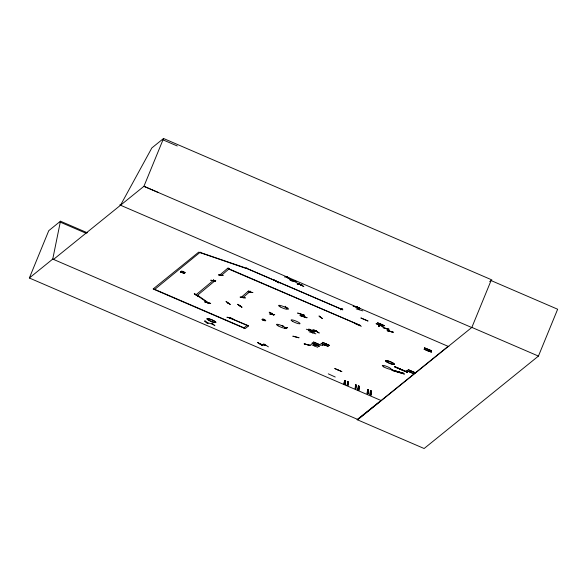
<?xml version="1.0" encoding="UTF-8"?>
<svg xmlns="http://www.w3.org/2000/svg" width="587" height="587" viewBox="0 0 587 587"><rect width="100%" height="100%" fill="white"/><g stroke="black" fill="none" stroke-linecap="round" stroke-linejoin="round"><path stroke-width="0.88" d="M321.903 345.156L324.229 344.723M323.943 344.532L321.815 345.229L322.197 345.405M211.863 323.173L214.915 325.734M212.127 323.261L211.753 323.195L214.622 325.58M322.52 318.558L318.976 315.975L322.432 318.638M273.615 315.087L269.191 312.181L273.608 315.102M248.11 291.695L252.946 292.546L248.323 291.827M269.91 313.95L274.437 314.647M274.533 314.639L269.815 313.957L274.745 314.771M290.059 280.109L294.909 280.99L290.294 280.3M302.034 284.827L297.139 284.035L301.799 284.622M263.666 343.835L268.398 346.858M303.853 286.5L298.115 283.36L303.589 286.478M313.575 329.821L319.035 332.888M313.759 329.857L319.225 332.998M227 317.2L232.804 318.682M227.162 317.325L232.87 318.602M344.885 380.435C345.765 385.6 342.61 386.026 344.811 380.413M344.437 384.463L344.98 380.655M345.288 380.78L344.745 384.595L345.508 380.692M345.677 380.934L345.163 384.771L345.582 380.714M347.144 385.38L347.695 381.565M347.761 381.594L347.218 385.402M347.842 385.659L348.392 381.844M348.458 381.873L347.915 385.688M355.106 388.543C356.617 376.15 354.489 397.245 355.825 384.977M355.546 388.917L356.353 385.006M356.419 385.035L355.876 388.851M357.989 389.695L358.532 385.886M357.769 389.79L358.312 385.982M358.73 386.158L358.187 389.973L358.606 385.916M358.943 390.238L358.393 390.047L359.229 386.165M358.459 390.069L359.009 386.261M359.398 386.407L358.848 390.223L359.303 386.195M366.941 393.422L367.785 389.563M367.858 389.592L367.308 393.4M368.482 389.841C366.024 393.554 369.23 396.775 368.555 389.871M367.719 393.752L368.188 389.907M370.118 394.53L370.668 390.722M370.382 394.794L370.735 390.751M370.36 394.809L370.867 390.993M371.138 391.096L370.551 394.904L371.358 391.001M371.079 395.073L371.432 391.03M371.057 395.088L371.556 391.272M387.149 330.576L393.114 332.11M387.295 330.723L393.268 332.264L387.288 330.679M87.404 232.812L60.461 221.204L52.749 259.08L29.35 278.003L357.71 419.448L448.108 346.345M424.298 348.876L424.152 349.236M424.423 347.893L431.577 350.777L424.46 347.775M427.527 350.6L427.864 349.837L427.527 350.6L427.923 350.762L428.15 349.933M427.872 350.747L427.828 349.272L427.571 350.63M431.313 352.119L424.137 349.265L431.335 352.061M362.788 310.868L356.206 308.872M309.151 331.787L315.85 333.842M315.182 344.907L315.667 344.98L314.522 345.816M315.63 344.54L317.002 343.791M338.435 370.25L338.083 370.111M380.662 324.259L381.058 324.428M306.832 317.692L300.074 315.512L306.884 317.677M310.031 345.347L304.176 343.828L309.98 345.376M394.794 366.618L407.466 372.246M407.473 372.239L394.721 366.743L407.613 372.114M407.283 372.305L394.53 366.824M322.557 342.36L329.549 345.383M408.185 369.671L415.178 372.804L415.332 372.437M408.229 369.678L415.222 372.701M313.531 342.038L320.612 345.097L313.568 342.038M334.817 368.577L341.905 371.63L334.861 368.555M367.946 320.942L360.858 317.963L367.902 321.008M384.536 325.712L377.448 322.733L384.5 325.778M29.35 278.003L48.765 230.669L60.461 221.204M491.899 279.926L163.538 138.488L143.925 186.306L53.527 259.41L52.749 259.08L381.11 400.525L357.021 419.661M154.741 289.376L200.306 252.146M198.604 296.545L194.253 293.676L198.384 296.486M204.592 301.813L210.696 303.442L204.819 301.975M213.507 280.036L213.323 280.784L213.668 280.065M215.025 280.733L197.269 295.481L195.897 294.887L213.727 280.094M214.783 281.32L213.286 280.755L213.829 280.138M215.363 280.872L215.781 280.689M222.913 275.442L218.555 274.848M204.841 321.016L207.945 323.635L204.797 321.038L205.157 321.162M221.387 275.648L219.839 274.995L228.196 267.841M229.568 268.435L221.211 275.589L220.778 275.31M248.404 325.99L229.583 317.883L248.639 325.8L245.153 328.617L153.134 288.98L198.692 252.139L246.283 268.494L246.76 267.716M245.388 297.969L240.354 297.103M237.537 304.308L241.954 307.243L237.86 304.404M243.568 297.183L243.356 297.925L242.585 297.572M250.201 291.328L243.062 297.499L241.69 296.905L248.829 290.741M249.996 291.218C249.49 291.93 250.157 292.355 250.466 291.313M250.15 291.988L250.385 291.277M265.72 320.399C260.811 321.617 261.024 316.694 265.625 320.333M273.571 279.794L279.052 282.809M265.038 320.847L262.051 319.489M265.199 320.818L265.691 320.458M257.693 342.61L262.734 345.662L257.994 342.676M270.805 314.199C272.207 314.111 271.517 312.68 272.082 313.348L270.475 314.111M287.175 276.697L286.801 277.409L287.021 276.668M287.234 276.726L286.94 277.387M287.344 276.763L286.992 277.424L292.311 280.469L292.634 279.786M291.937 279.478L291.666 280.182L291.805 279.639M291.6 280.124L292.099 279.5M291.761 280.153L292.209 279.537M292.311 280.461L292.597 279.772M294.131 280.549L293.918 281.29L294.425 281.562L294.909 280.909M294.285 280.571L293.852 281.246M294.006 281.254L294.454 280.645M294.835 280.857L294.3 281.503M288.621 309.195L285.209 306.502M284.614 328.294L287.197 327.458L284.666 328.258M306.326 329.219L313.12 331.339M308.989 330.76L308.601 330.591L310.259 329.777L309.863 329.623M310.501 329.982L309.892 330.576M311.514 330.679L311.829 329.975M312.152 330.026L311.704 330.789M312.262 330.063L312.152 330.863M314.353 332.191L308.879 329.072M315.938 330.584L315.806 331.398M316.364 330.672L316.004 331.332L316.415 330.679M316.554 330.782L316.283 331.494L311.858 330.833M324.237 344.782L323.855 344.613M324.486 344.826L324.816 344.026M324.626 344.73L324.905 344.048M325.154 344.151L324.596 344.723M325.712 344.011L325.917 343.52M326.005 344.114L326.159 343.63M340.453 309.687L342.111 308.894L340.453 309.687L341.729 308.703M356.896 306.605L356.742 307.361L357.021 306.678M357.131 307.074L356.933 307.566L356.925 306.634M359.633 308.116L353.235 306.135M354.269 323.276L361.321 326.321M335.236 377.023L328.287 373.838M376.12 323.753L383.267 326.658L376.216 323.613M380.728 324.303L381.146 324.362L378.63 326.137L379.011 326.24M380.295 325.323L379.73 325.066M489.712 281.65L491.07 280.549L557.65 309.232L538.433 356.082L424.13 448.512L357.549 419.837L357.71 419.448M369.252 410.372L369.414 409.983M413.798 373.721L406.798 370.566M413.74 373.728L406.696 370.713M427.923 350.762L428.224 349.977M357.549 419.837L471.86 327.399L491.07 280.549M312.262 342.984L319.277 346.117L312.247 343.021M321.126 343.256L328.126 346.374M120.518 205.23L151.835 147.946L163.538 138.488M310.655 344.342L317.765 347.321M304.477 315.27L297.58 313.047L304.374 315.19M359.794 308.175L353.213 306.245M273.579 279.691L278.788 282.875M388.91 329.131L382.9 327.627L389.078 329.234M262.712 345.589L257.935 342.61M237.83 304.33L241.888 307.17M285.612 306.275L285.157 306.546M211.004 280.27L215.62 281.078M223.148 275.56L218.555 274.965M284.482 276.932L288.87 277.497M291.636 280.791L295.958 281.364M296.2 281.481L291.328 280.733M205.12 321.082L207.871 323.562M284.959 328.375L287.028 327.729M286.705 327.641L287.036 327.847M340.812 309.767L342.03 308.799M243.781 328.03L247.032 325.403M270.424 314.148L271.737 313.142M272.052 314.126L271.429 313.847M308.461 329.813L309.254 330.092M342.17 309.701L341.502 309.356L342.221 309.657M315.645 344.532L316.004 344.554M315.923 344.65L317.171 343.703M378.666 325.352L379.239 325.668M379.026 326.306L380.273 325.271M392.498 370.412L404.333 374M403.298 373.149L391.764 369.957M391.756 369.942L403.504 373.317M321.045 343.344L328.126 346.403M322.564 342.331L329.505 345.494M325.668 343.96L324.501 344.811M411.399 371.314L410.115 372.099L410.607 372.18M410.423 372.231L411.773 371.336M276.286 281.298L276.851 281.481M300.882 284.974L300.515 284.922M229.935 317.941L229.29 317.611L229.979 317.956M286.742 328.515L286.111 328.236M324.831 344.943L326.093 344.026M380.75 324.193L379.606 325.161M315.27 344.826L314.118 345.787M356.903 307.537L356.36 307.221L359.222 309.701M344.554 380.501L344.004 384.316M370.448 390.817L369.854 394.625M309.672 330.386L312.357 332.792M312.577 332.836L309.943 330.452M300.287 284.79L300.911 284.996M311.558 330.672L316.32 331.494L316.562 330.789M196.542 295.136L197.203 295.305M227.873 302.921L227.529 302.921M227.991 303.031L227.367 302.855M239.826 305.761L240.428 305.922M271.165 313.553L270.82 313.546M271.282 313.663L270.614 313.407M215.561 280.982L210.696 280.219M300.94 314.228L303.281 316.525M287.175 307.926L287.99 308.226M320.649 317.259L320.216 317.207M260.364 344.121L265.581 345.222M265.757 345.354L260.606 344.276M299.062 284.101L299.348 284.357M276.572 281.327L276.881 281.496M240.054 297.051L245.175 297.807M308.872 329.168L314.133 332.205M206.507 322.351L207.284 322.674M213 324.347L212.457 324.244M286.052 328.148L286.727 328.449M322.109 344.562L322.872 344.907M320.656 317.332L320.238 317.222M194.568 293.771L198.34 296.53M239.973 305.871L240.567 306.018M207.967 302.921L208.334 303.046L207.937 302.775M310.105 345.442L304.235 343.997M206.624 322.388L213.125 324.45M392.52 370.573L404.355 374.022M355.81 306.627L357.483 307.111M182.55 272.573L184.589 273.204L182.873 272.772C187.326 275.486 177.59 269.704 182.102 272.449L180.356 272.008L182.425 272.647M292.172 280.461L286.794 277.387M242.24 297.132L242.857 297.47M301.241 314.485L303.596 316.642L303.31 316.378M300.074 315.512L306.979 317.78M249.849 291.739L250.414 292.047M271.957 314.243L271.495 313.972M207.681 302.731L208.114 302.995M389.563 331.068L389.951 331.325M379.085 325.616L378.534 325.359M429.845 351.158L431.438 351.804M162.973 139.853L177.274 145.987M158.219 192.448L143.925 186.306L471.442 327.392M471.86 327.399L538.433 356.082M119.748 204.9L448.879 346.675M246.525 268.303L342.874 309.811L245.938 268.076L199.712 252.307L200.064 252.726M227.961 268.428L360.308 325.44L229.091 269.213M248.595 291.321L249.967 291.915M60.101 222.084L86.208 233.325M153.368 288.789L244.016 327.839M271.502 313.884L272.192 314.111M294.146 281.32L299.517 284.372M221.079 275.391L221.255 275.574M242.38 297.198L242.798 297.44M294.901 281.004L294.762 280.439L294.696 280.821M271.656 314.001L272.148 314.28M386.29 328.764C386.041 328.346 388.425 330.415 390.106 331.332M230.317 304.47L226.002 301.527M230.097 304.36L226.222 301.579M378.725 326.101L379.987 325.095M403.526 373.332L391.889 369.913M281.877 325.367A4.806 0.858 22.3 0 1 282.985 325.88M281.833 325.477A4.821 0.866 22.3 0 1 282.949 325.99M364.072 319.489L364.556 319.577L364.072 319.489M312.02 343.263L319.086 346.359L312.042 343.292M292.957 336.204L298.93 337.76L292.957 336.204M356.669 306.531L356.39 307.221L356.698 306.561M181.236 271.297L184.978 272.889L183.665 272.133C189.036 274.114 178.257 269.448 182.887 271.81L181.236 271.297M262.734 319.343L265.111 320.407L262.734 319.343M198.289 295.775L197.151 295.496L208.158 303.083L209.295 303.369L198.289 295.775M383.861 366.934A4.821 0.866 22.3 0 0 391.14 369.252A4.821 0.866 22.3 0 0 385.182 365.87A4.821 0.866 22.3 0 0 383.861 366.934M278.143 325.844A4.813 0.858 22.3 0 0 285.407 328.155A4.813 0.858 22.3 0 0 279.463 324.78A4.813 0.858 22.3 0 0 278.143 325.844M292.7 321.412A4.813 0.858 22.3 0 0 299.964 323.723A4.813 0.858 22.3 0 0 294.021 320.348A4.813 0.858 22.3 0 0 292.7 321.412M387.171 362.128A4.821 0.866 22.3 0 0 394.442 364.439A4.821 0.866 22.3 0 0 388.491 361.056A4.821 0.866 22.3 0 0 387.171 362.128A4.806 0.858 22.3 0 0 394.42 364.446A4.806 0.858 22.3 0 0 388.491 361.071A4.806 0.858 22.3 0 0 387.178 362.135M208.561 320.15A4.813 0.858 22.3 0 0 215.818 322.461A4.813 0.858 22.3 0 0 209.875 319.086A4.813 0.858 22.3 0 0 208.561 320.15A4.799 0.858 22.3 0 0 215.796 322.468A4.799 0.858 22.3 0 0 209.875 319.108A4.799 0.858 22.3 0 0 208.561 320.164M280.219 306.876A4.813 0.858 22.3 0 0 287.476 309.188A4.813 0.858 22.3 0 0 281.533 305.812A4.813 0.858 22.3 0 0 280.219 306.876"/></g></svg>
